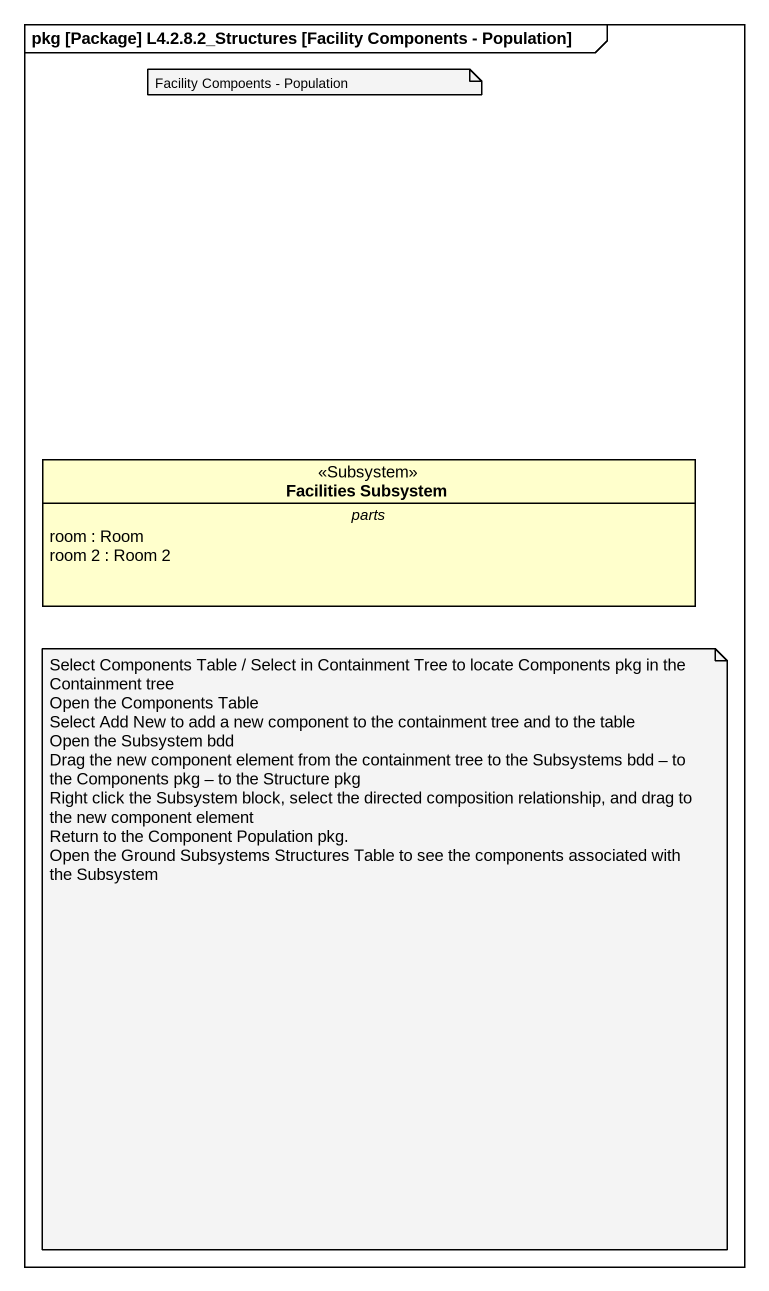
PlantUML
@startuml
mainframe pkg [Package] L4.2.8.2_Structures [Facility Components - Population]
hide circle
hide empty members
class "Facilities Subsystem" as Facilities_Subsystem <<Subsystem>> {
  -- parts --
  room : Room
  room 2 : Room 2
}
note as N1
  Facility Compoents - Population
end note
note as N2
  Select Components Table / Select in Containment Tree to locate Components pkg in the Containment tree
  Open the Components Table
  Select Add New to add a new component to the containment tree and to the table
  Open the Subsystem bdd
  Drag the new component element from the containment tree to the Subsystems bdd – to the Components pkg – to the Structure pkg
  Right click the Subsystem block, select the directed composition relationship, and drag to the new component element
  Return to the Component Population pkg.
  Open the Ground Subsystems Structures Table to see the components associated with the Subsystem
end note
@enduml
